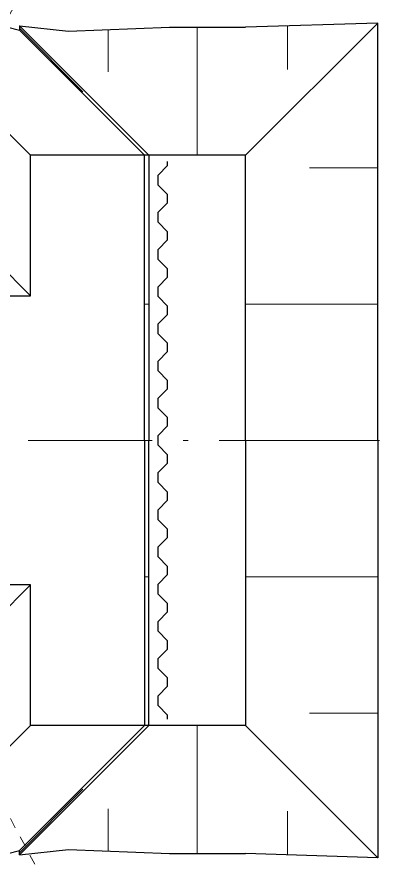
# Model space of a CAD drawing. Header units: millimetres. Extents: x -2078669 to -1085629, y -5987148 to 310365.
# Drawn here: x -1690346 to -1681531, y -2649089 to -2628702 of the extents above; entities that cross this region are included whole.
import ezdxf

# ---------------------------------------------------------------- set-up
doc = ezdxf.new("R2010")
doc.units = ezdxf.units.MM
doc.header["$LTSCALE"] = 500
for name, pattern in [('561019', [1, 0.5, -0.5]), ('SXF_一点短鎖線', [9.25, 6, -1.5, 0.25, -1.5]), ('SXF_跳び破線', [12, 6, -6])]:
    doc.linetypes.add(name, pattern=pattern)
for name, color, linetype, lineweight in [('D-BGD', 7, 'Continuous', 13), ('D-BMK', 2, 'SXF_一点短鎖線', 13), ('D-BYP-STR1', 2, 'Continuous', 13), ('D-BYP-STR2', 6, 'Continuous', 25), ('D-BYP-STR4', 6, 'Continuous', 25), ('D-BYP-STRC', 1, 'Continuous', 13)]:
    doc.layers.add(name, color=color, linetype=linetype, lineweight=lineweight)
doc.styles.add('MS ゴシック', font='MS Gothic.ttf')
doc.dimstyles.new('DIM-500-F', dxfattribs={"dimscale": 500, "dimtxt": 3.5, "dimasz": 2.5, "dimexe": 0, "dimexo": 2, "dimgap": 0.8, "dimtad": 1, "dimdec": 0, "dimzin": 0, "dimdsep": 46, "dimtxsty": 'MS ゴシック', "dimblk": 'OPEN', "dimcen": 0.1, "dimclrd": 256, "dimclre": 256, "dimclrt": 256, "dimaunit": 1, "dimadec": 4, "dimazin": 0, "dimtfac": 1, "dimtdec": 0, "dimtmove": 2, "dimatfit": 3, "dimldrblk": 'OPEN', "dimfxl": 1, "dimtolj": 1, "dimtzin": 0, "dimlwd": -1, "dimlwe": -1, "dimarcsym": 2})

# ---------------------------------------------------------------- blocks, each defined once
blk = doc.blocks.new('河川平面')
at = {"layer": 'D-BGD', "linetype": '561019', "flags": 128}
blk.add_lwpolyline([(1618950, -2620514), (1618959, -2621129), (1618665, -2658302), (1618663, -2658627), (1618571, -2661701), (1617747, -2689368), (1618403, -2710987), (1619104, -2730441), (1619135, -2731637), (1619943, -2763133), (1618853, -2786511), (1619008, -2789521), (1619927, -2791602), (1625688, -2802391), (1625125, -2825293), (1624564, -2827572), (1623496, -2829911), (1618630, -2838640), (1618342, -2840170), (1618771, -2861642), (1618913, -2870692)], dxfattribs=at)
blk = doc.blocks.new('_Open')
at = {"color": 0, "linetype": 'ByBlock', "lineweight": -2}
for p, q in [((-1, 0.167), (0, 0)), ((-1, -0.167), (0, 0)), ((0, 0), (-1, 0))]:
    blk.add_line(p, q, dxfattribs=at)

msp = doc.modelspace()

# ---------------------------------------------------------------- linework, layer by layer
at = {"layer": 'D-BMK', "linetype": 'SXF_一点短鎖線'}
msp.add_line((-1622324.6, -2638952.7), (-1736237.2, -2638952.7), dxfattribs=at)
at = {"layer": 'D-BYP-STR1'}
for p, q in [((-1688745.6, -2630513.1), (-1690285.2, -2628973.4)), ((-1688135.2, -2629013.3), (-1688135.2, -2630035.3)), ((-1685985.2, -2632052.7), (-1685985.2, -2628952.7)), ((-1683800, -2628921), (-1683800, -2629979.6)), ((-1683264.5, -2632352.7), (-1681614.9, -2632352.7)), ((-1687155.9, -2635652.7), (-1687255.9, -2635652.7)), ((-1684814.5, -2635652.7), (-1681614.9, -2635652.7)), ((-1687205.9, -2638952.7), (-1687255.9, -2638952.7)), ((-1683214.7, -2638952.7), (-1681614.9, -2638952.7)), ((-1687155.9, -2642252.7), (-1687255.9, -2642252.7)), ((-1684814.5, -2642252.7), (-1681614.9, -2642252.7)), ((-1683264.5, -2645552.7), (-1681614.9, -2645552.7)), ((-1685985.2, -2645852.7), (-1685985.2, -2648952.7)), ((-1688745.6, -2647392.4), (-1690285.2, -2648932.1)), ((-1688135.2, -2648892.2), (-1688135.2, -2647870.2)), ((-1683800, -2648984.5), (-1683800, -2647925.9))]:
    msp.add_line(p, q, dxfattribs=at)
at = {"layer": 'D-BYP-STR2'}
for p, q in [((-1690014.5, -2632052.7), (-1693114.5, -2628952.7)), ((-1690566.9, -2628952.7), (-1690285.2, -2629023.4)), ((-1690285.2, -2628923.4), (-1690285.2, -2629023.4)), ((-1687155.9, -2632052.7), (-1690285.2, -2628923.4)), ((-1690285.2, -2628923.4), (-1689097.3, -2629052.7)), ((-1687255.9, -2632052.7), (-1690285.2, -2629023.4)), ((-1689097.3, -2629052.7), (-1686655.9, -2628952.7)), ((-1686655.9, -2628952.7), (-1684814.5, -2628952.7)), ((-1684814.5, -2632052.7), (-1681614.9, -2628852.7)), ((-1681614.9, -2628852.7), (-1684814.5, -2628952.7)), ((-1681614.9, -2638952.7), (-1681614.9, -2628852.7)), ((-1687255.9, -2632052.7), (-1690014.5, -2632052.7)), ((-1690014.5, -2635453.1), (-1690014.5, -2632052.7)), ((-1687255.9, -2638952.7), (-1687255.9, -2632052.7)), ((-1687155.9, -2632052.7), (-1687255.9, -2632052.7)), ((-1684814.5, -2632052.7), (-1687155.9, -2632052.7)), ((-1687155.9, -2632052.7), (-1687155.9, -2638952.7)), ((-1684814.5, -2638952.7), (-1684814.5, -2632052.7)), ((-1690014.5, -2635453.1), (-1693114.5, -2632352.7)), ((-1691414.9, -2635453.1), (-1690014.5, -2635453.1)), ((-1687255.9, -2638952.7), (-1687255.9, -2645852.7)), ((-1687155.9, -2645852.7), (-1687155.9, -2638952.7)), ((-1684814.5, -2638952.7), (-1684814.5, -2645852.7)), ((-1681614.9, -2638952.7), (-1681614.9, -2649052.7)), ((-1693114.5, -2645552.7), (-1690014.5, -2642452.4)), ((-1690014.5, -2642452.4), (-1691414.9, -2642452.4)), ((-1690014.5, -2645852.7), (-1690014.5, -2642452.4)), ((-1690014.5, -2645852.7), (-1693114.5, -2648952.7)), ((-1687155.9, -2645852.7), (-1690285.2, -2648982.1)), ((-1687255.9, -2645852.7), (-1690285.2, -2648882.1)), ((-1687255.9, -2645852.7), (-1690014.5, -2645852.7)), ((-1687155.9, -2645852.7), (-1687255.9, -2645852.7)), ((-1684814.5, -2645852.7), (-1687155.9, -2645852.7)), ((-1684814.5, -2645852.7), (-1681614.9, -2649052.7)), ((-1690566.9, -2648952.7), (-1690285.2, -2648882.1)), ((-1690285.2, -2648982.1), (-1689097.3, -2648852.7)), ((-1690285.2, -2648982.1), (-1690285.2, -2648882.1)), ((-1689097.3, -2648852.7), (-1686655.9, -2648952.7)), ((-1686655.9, -2648952.7), (-1684814.5, -2648952.7)), ((-1681614.9, -2649052.7), (-1684814.5, -2648952.7))]:
    msp.add_line(p, q, dxfattribs=at)
at = {"layer": 'D-BYP-STR4', "linetype": 'SXF_跳び破線', "ltscale": 0.2}
msp.add_lwpolyline([(-1686699.5, -2645702.7), (-1686699.5, -2645602.7), (-1686929.5, -2645372.7), (-1686929.5, -2645132.7), (-1686699.5, -2644902.7), (-1686699.5, -2644802.7), (-1686699.5, -2644702.7), (-1686929.5, -2644472.7), (-1686929.5, -2644232.7), (-1686699.5, -2644002.7), (-1686699.5, -2643902.7), (-1686699.5, -2643802.7), (-1686929.5, -2643572.7), (-1686929.5, -2643332.7), (-1686699.5, -2643102.7), (-1686699.5, -2643002.7), (-1686699.5, -2642902.7), (-1686929.5, -2642672.7), (-1686929.5, -2642432.7), (-1686699.5, -2642202.7), (-1686699.5, -2642102.7), (-1686699.5, -2642002.7), (-1686929.5, -2641772.7), (-1686929.5, -2641532.7), (-1686699.5, -2641302.7), (-1686699.5, -2641202.7), (-1686699.5, -2641102.7), (-1686929.5, -2640872.7), (-1686929.5, -2640632.7), (-1686699.5, -2640402.7), (-1686699.5, -2640302.7), (-1686699.5, -2640202.7), (-1686929.5, -2639972.7), (-1686929.5, -2639732.7), (-1686699.5, -2639502.7), (-1686699.5, -2639402.7), (-1686699.5, -2639302.7), (-1686929.5, -2639072.7), (-1686929.5, -2638832.7), (-1686699.5, -2638602.7), (-1686699.5, -2638502.7), (-1686699.5, -2638402.7), (-1686929.5, -2638172.7), (-1686929.5, -2637932.7), (-1686699.5, -2637702.7), (-1686699.5, -2637602.7), (-1686699.5, -2637502.7), (-1686929.5, -2637272.7), (-1686929.5, -2637032.7), (-1686699.5, -2636802.7), (-1686699.5, -2636702.7), (-1686699.5, -2636602.7), (-1686929.5, -2636372.7), (-1686929.5, -2636132.7), (-1686699.5, -2635902.7), (-1686699.5, -2635802.7), (-1686699.5, -2635702.7), (-1686929.5, -2635472.7), (-1686929.5, -2635232.7), (-1686699.5, -2635002.7), (-1686699.5, -2634902.7), (-1686699.5, -2634802.7), (-1686929.5, -2634572.7), (-1686929.5, -2634332.7), (-1686699.5, -2634102.7), (-1686699.5, -2634002.7), (-1686699.5, -2633902.7), (-1686929.5, -2633672.7), (-1686929.5, -2633432.7), (-1686699.5, -2633202.7), (-1686699.5, -2633102.7), (-1686699.5, -2633002.7), (-1686929.5, -2632772.7), (-1686929.5, -2632532.7), (-1686699.5, -2632302.7), (-1686699.5, -2632202.7)], dxfattribs=at)

# ---------------------------------------------------------------- block references
at = {"layer": 'D-BGD'}
msp.add_blockref('河川平面', (-3310965.8, 144500.2), dxfattribs=at)

# ---------------------------------------------------------------- leaders
at = {"layer": 'D-BYP-STRC'}
for points in [[(-1728807.1, -2639173.9, 363000), (-1686462.3, -2621455.8, 363000)], [(-1704918.8, -2639118.6), (-1678385, -2659048.5)]]:
    msp.add_leader(points, dimstyle='DIM-500-F', dxfattribs=at)
for points in [[(-1722314.5, -2639104.9, 363000), (-1686462.3, -2621455.8, 363000)], [(-1703214.5, -2639113, 363000), (-1686462.3, -2621455.8, 363000)], [(-1695820.1, -2638028.8, 363000), (-1686462.3, -2621455.8, 363000)]]:
    msp.add_leader(points, dimstyle='DIM-500-F', override={"dimgap": 0.8, "dimtad": 0}, dxfattribs=at)

doc.saveas('drawing.dxf')
